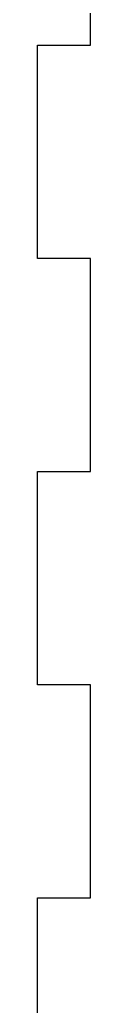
# Model space of a CAD drawing. Extents: x 610 to 1150, y 270 to 883.
# Drawn here: x 908.1 to 913.1, y 695 to 787.5 of the extents above; entities that cross this region are included whole.
import ezdxf

# ---------------------------------------------------------------- set-up
doc = ezdxf.new("R2010")
doc.units = 0
doc.layers.get('0').update_dxf_attribs({"linetype": 'CONTINUOUS'})

msp = doc.modelspace()

# ---------------------------------------------------------------- linework, layer by layer
at = {"color": 7}
for p, q in [((913.068705, 785.139037), (913.068705, 805.105845)), ((908.094645, 765.13696), (908.094645, 785.139037)), ((908.094645, 785.139037), (913.068705, 785.139037)), ((913.068705, 765.13696), (908.094645, 765.13696)), ((913.068705, 745.134884), (913.068705, 765.13696)), ((908.094645, 725.132807), (908.094645, 745.134884)), ((908.094645, 745.134884), (913.068705, 745.134884)), ((913.068705, 725.132807), (908.094645, 725.132807)), ((913.068705, 705.13073), (913.068705, 725.132807)), ((908.094645, 685.128654), (908.094645, 705.13073)), ((908.094645, 705.13073), (913.068705, 705.13073))]:
    msp.add_line(p, q, dxfattribs=at)

doc.saveas('drawing.dxf')
